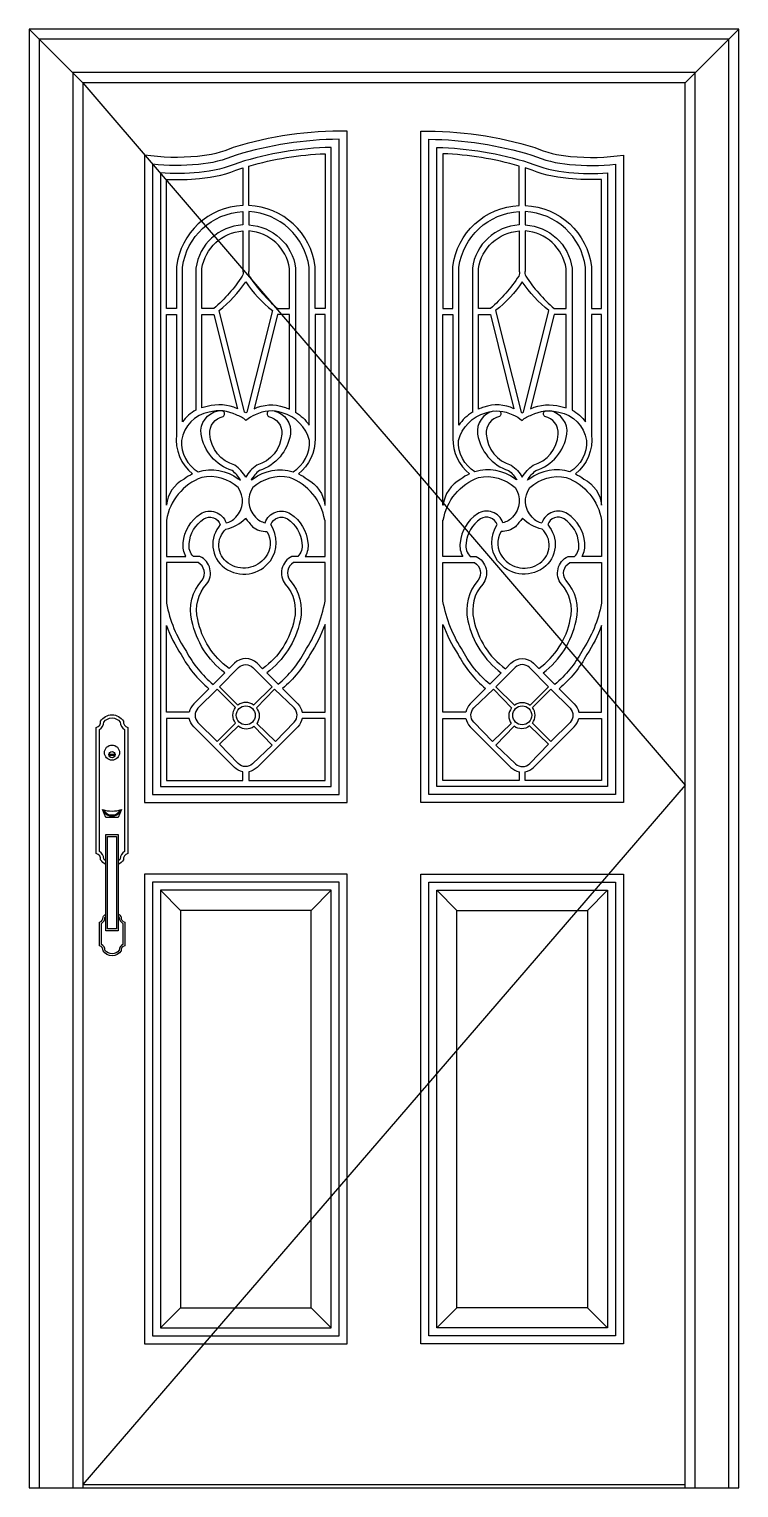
# Model space of a CAD drawing. Header units: metres. Extents: x 877 to 1937, y 6967 to 9147.
import ezdxf

# ---------------------------------------------------------------- set-up
doc = ezdxf.new("R2010")
doc.units = ezdxf.units.M
for name, color, linetype in [('2', 2, 'Continuous'), ('3', 3, 'Continuous'), ('4', 4, 'Continuous'), ('7', 7, 'Continuous')]:
    doc.layers.add(name, color=color, linetype=linetype)

msp = doc.modelspace()

# ---------------------------------------------------------------- linework, layer by layer
at = {"layer": '2'}
msp.add_line((877.36, 6966.77), (1937.36, 6966.77), dxfattribs=at)
at = {"layer": '3'}
for p, q in [((957.36, 9066.77), (877.36, 9146.77)), ((1857.36, 9066.77), (1937.36, 9146.77)), ((996.45, 8063.48), (1005.68, 8063.48)), ((996.45, 8061.59), (1005.68, 8061.59)), ((1073.36, 7859.77), (1103.36, 7829.77)), ((1298.36, 7829.77), (1328.36, 7859.77)), ((1486.36, 7859.77), (1516.36, 7829.77)), ((1711.36, 7829.77), (1741.36, 7859.77)), ((1073.36, 7205.77), (1103.36, 7235.77)), ((1298.36, 7235.77), (1328.36, 7205.77)), ((1516.36, 7235.77), (1486.36, 7205.77)), ((1711.36, 7235.77), (1741.36, 7205.77)), ((957.36, 6971.77), (1857.36, 6971.77))]:
    msp.add_line(p, q, dxfattribs=at)
for points in [[(1922.36, 6966.77), (1922.36, 9131.77), (892.36, 9131.77), (892.36, 6966.77)], [(1872.36, 6966.77), (1872.36, 9081.77), (942.36, 9081.77), (942.36, 6966.77)], [(957.36, 9066.77), (1857.36, 8016.77), (957.36, 6971.77)]]:
    msp.add_lwpolyline(points, dxfattribs=at)
for points in [[(1340.36, 8002.77), (1340.36, 8982.33, 0.07), (1186.44, 8958.53, -0.08), (1130.05, 8944.59, -0.05), (1061.36, 8944.98), (1061.36, 8002.77)], [(1474.36, 8002.77), (1474.36, 8982.33, -0.07), (1628.28, 8958.53, 0.08), (1684.67, 8944.59, 0.05), (1753.36, 8944.98), (1753.36, 8002.77)], [(1319.36, 8960.71), (1319.36, 8729.27), (1304.36, 8729.27), (1304.36, 8791.62, 0.37), (1205.36, 8883.23), (1205.36, 8942.2, -0.06)], [(1495.36, 8960.71), (1495.36, 8729.27), (1510.36, 8729.27), (1510.36, 8791.62, -0.37), (1609.36, 8883.23), (1609.36, 8942.2, 0.06)], [(1196.36, 8883.23, 0.37), (1097.36, 8791.62), (1097.36, 8729.27), (1082.36, 8729.27), (1082.36, 8922.32, 0.04), (1131.94, 8923.67, 0.08), (1193.63, 8938.77), (1196.36, 8939.6)], [(1618.36, 8883.23, -0.37), (1717.36, 8791.62), (1717.36, 8729.27), (1732.36, 8729.27), (1732.36, 8922.32, -0.04), (1682.78, 8923.67, -0.08), (1621.09, 8938.77), (1618.36, 8939.6)], [(1196.36, 8854.19, 0.36), (1126.36, 8789.72), (1126.36, 8577.3, 0.12), (1106.36, 8559.79), (1106.36, 8791.06, -0.36), (1196.36, 8874.22)], [(1618.36, 8854.19, -0.36), (1688.36, 8789.72), (1688.36, 8577.3, -0.12), (1708.36, 8559.79), (1708.36, 8791.06, 0.36), (1618.36, 8874.22)], [(1135.36, 8729.27), (1135.36, 8789.06, -0.35), (1196.36, 8845.17), (1196.36, 8785.32, -0.21), (1195.64, 8777.84, -0.07), (1153.21, 8729.27)], [(1266.36, 8729.27), (1266.36, 8789.06, 0.35), (1205.36, 8845.17), (1205.36, 8785.32, 0.21), (1206.09, 8777.84, 0.07), (1248.52, 8729.27)], [(1548.36, 8729.27), (1548.36, 8789.06, -0.35), (1609.36, 8845.17), (1609.36, 8785.32, -0.21), (1608.64, 8777.84, -0.07), (1566.21, 8729.27)], [(1679.36, 8729.27), (1679.36, 8789.06, 0.35), (1618.36, 8845.17), (1618.36, 8785.32, 0.21), (1619.09, 8777.84, 0.07), (1661.52, 8729.27)], [(1199.02, 8574.58), (1161.03, 8726.1, 0.08), (1200.86, 8769.33, 0.08), (1240.7, 8726.1), (1202.71, 8574.58, 0.01), (1200.86, 8573.48, 0.01)], [(1615.71, 8574.58), (1653.7, 8726.1, -0.08), (1613.86, 8769.33, -0.08), (1574.03, 8726.1), (1612.02, 8574.58, -0.01), (1613.86, 8573.48, -0.01)], [(1097.36, 8720.27), (1097.36, 8540.73, 0.26), (1121.47, 8482.02, 0.06), (1108.66, 8474.34, 0.25), (1082.36, 8435.3), (1082.36, 8720.27)], [(1135.36, 8581), (1135.36, 8720.27), (1153.21, 8720.27), (1188.53, 8579.41, 0.18), (1143.42, 8582.87, 0.04)], [(1304.36, 8720.27), (1304.38, 8535.04, -0.23), (1279.69, 8482.04, -0.06), (1292.71, 8474.24, -0.25), (1318.96, 8435.18), (1319.36, 8435.18), (1319.36, 8720.27)], [(1510.36, 8720.27), (1510.35, 8535.04, 0.23), (1535.04, 8482.04, 0.06), (1522.01, 8474.24, 0.25), (1495.76, 8435.18), (1495.36, 8435.18), (1495.36, 8720.27)], [(1679.36, 8581), (1679.36, 8720.27), (1661.52, 8720.27), (1626.2, 8579.41, -0.18), (1671.31, 8582.87, -0.04)], [(1717.36, 8720.27), (1717.36, 8540.73, -0.26), (1693.25, 8482.02, -0.06), (1706.07, 8474.34, -0.25), (1732.36, 8435.3), (1732.36, 8720.27)], [(1289.66, 8358.66), (1319.36, 8358.66), (1319.36, 8412.82), (1318.78, 8412.82, 0.27), (1266.03, 8476.8, 0.24), (1211.66, 8461.71, 0.37), (1215.29, 8417.66, 0.18), (1229.78, 8409.21, -0.49), (1267.94, 8422.39, -0.23), (1293.72, 8379.08, -0.17)], [(1525.06, 8358.66), (1495.36, 8358.66), (1495.36, 8412.82), (1495.94, 8412.82, -0.27), (1548.7, 8476.8, -0.24), (1603.06, 8461.71, -0.37), (1599.44, 8417.66, -0.18), (1584.94, 8409.21, 0.49), (1546.79, 8422.39, 0.23), (1521.01, 8379.08, 0.17)], [(1122.74, 8358.66, -0.24), (1116.38, 8378.09, -0.23), (1138.1, 8414.83, -0.49), (1162.86, 8406.26, 0.44), (1169.35, 8341.53, 0.41), (1237.72, 8352.35, 0.31), (1238.29, 8406.26, -0.49), (1263.05, 8414.83, -0.23), (1284.77, 8378.09, -0.24), (1278.41, 8358.66), (1269.85, 8358.66, 0.48), (1259.88, 8317.23, -0.25), (1273.19, 8264.65, -0.19), (1225.92, 8191), (1217.83, 8199.08, 0.41), (1183.89, 8199.08), (1176.05, 8191.24, -0.19), (1129.12, 8264.65, -0.25), (1142.43, 8317.23, 0.48), (1132.46, 8358.66)], [(1232.5, 8396.04, -0.3), (1230.49, 8357.7, -0.41), (1174.54, 8348.88, -0.48), (1171.29, 8399.67, 0.14), (1200.33, 8415.28), (1200.65, 8415.74, 0.03), (1211.17, 8403.21, 0.18)], [(1691.98, 8358.66, 0.24), (1698.34, 8378.09, 0.23), (1676.63, 8414.83, 0.49), (1651.86, 8406.26, -0.44), (1645.38, 8341.53, -0.41), (1577, 8352.35, -0.31), (1576.44, 8406.26, 0.49), (1551.68, 8414.83, 0.23), (1529.96, 8378.09, 0.24), (1536.32, 8358.66), (1544.88, 8358.66, -0.48), (1554.85, 8317.23, 0.25), (1541.54, 8264.65, 0.19), (1588.81, 8191), (1596.89, 8199.08, -0.41), (1630.83, 8199.08), (1638.68, 8191.24, 0.19), (1685.61, 8264.65, 0.25), (1672.3, 8317.23, -0.48), (1682.27, 8358.66)], [(1582.23, 8396.04, 0.3), (1584.24, 8357.7, 0.41), (1640.18, 8348.88, 0.48), (1643.43, 8399.67, -0.14), (1614.4, 8415.28), (1614.07, 8415.74, -0.03), (1603.55, 8403.21, -0.18)], [(1082.36, 8288.73, 0.1), (1112.1, 8216.84, 0.1), (1152.29, 8167.48), (1169.62, 8184.81, -0.18), (1120.34, 8262.65, -0.25), (1135.83, 8323.35, 0.44), (1129.9, 8349.66), (1082.36, 8349.66)], [(1232.36, 8184.56), (1249.18, 8167.74, 0.1), (1289.05, 8216.84, 0.1), (1319.36, 8291.75), (1319.36, 8349.66), (1272.4, 8349.66, 0.44), (1266.48, 8323.35, -0.25), (1281.96, 8262.65, -0.18)], [(1582.37, 8184.56), (1565.55, 8167.74, -0.1), (1525.68, 8216.84, -0.1), (1495.36, 8291.75), (1495.36, 8349.66), (1542.33, 8349.66, -0.44), (1548.25, 8323.35, 0.25), (1532.76, 8262.65, 0.18)], [(1732.36, 8288.73, -0.1), (1702.63, 8216.84, -0.1), (1662.44, 8167.48), (1645.11, 8184.81, 0.18), (1694.39, 8262.65, 0.25), (1678.9, 8323.35, -0.44), (1684.82, 8349.66), (1732.36, 8349.66)], [(1145.89, 8161.08), (1123.08, 8138.27, 0.15), (1116.48, 8125.8), (1082.36, 8125.8), (1082.36, 8255.66, 0.06), (1104.33, 8212.27, 0.1)], [(1319.36, 8257.25, -0.06), (1296.82, 8212.27, -0.1), (1255.57, 8161.34), (1278.64, 8138.27, -0.15), (1285.25, 8125.8), (1319.36, 8125.8)], [(1495.36, 8257.25, 0.06), (1517.91, 8212.27, 0.1), (1559.15, 8161.34), (1536.08, 8138.27, 0.15), (1529.48, 8125.8), (1495.36, 8125.8)], [(1668.83, 8161.08), (1691.64, 8138.27, -0.15), (1698.25, 8125.8), (1732.36, 8125.8), (1732.36, 8255.66, -0.06), (1710.39, 8212.27, -0.1)], [(1196.36, 8036.92, -0.15), (1183.89, 8043.52), (1123.08, 8104.33, -0.15), (1116.48, 8116.8), (1082.36, 8116.8), (1082.36, 8023.77), (1196.36, 8023.77)], [(1319.36, 8116.8), (1285.25, 8116.8, -0.15), (1278.64, 8104.33), (1217.83, 8043.52, -0.15), (1205.36, 8036.92), (1205.36, 8023.77), (1319.36, 8023.77)], [(1495.36, 8116.8), (1529.48, 8116.8, 0.15), (1536.08, 8104.33), (1596.89, 8043.52, 0.15), (1609.36, 8036.92), (1609.36, 8023.77), (1495.36, 8023.77)], [(1618.36, 8036.92, 0.15), (1630.83, 8043.52), (1691.64, 8104.33, 0.15), (1698.25, 8116.8), (1732.36, 8116.8), (1732.36, 8023.77), (1618.36, 8023.77)]]:
    msp.add_lwpolyline(points, format="xyb", close=True, dxfattribs=at)
for points in [[(1275.36, 8574.34, -0.11), (1295.36, 8554.97), (1295.36, 8791.06, 0.36), (1205.36, 8874.22), (1205.36, 8854.19, -0.36), (1275.36, 8789.72), (1275.36, 8573.97)], [(1539.36, 8574.34, 0.11), (1519.36, 8554.97), (1519.36, 8791.06, -0.36), (1609.36, 8874.22), (1609.36, 8854.19, 0.36), (1539.36, 8789.72), (1539.36, 8573.97)], [(1266.36, 8578.79), (1266.36, 8720.27), (1248.52, 8720.27), (1213.2, 8579.41, -0.2), (1258.31, 8581.89, -0.03), (1266.36, 8579.04)], [(1548.36, 8578.79), (1548.36, 8720.27), (1566.21, 8720.27), (1601.53, 8579.41, 0.2), (1556.42, 8581.89, 0.03), (1548.36, 8579.04)], [(1243.69, 8575.98, -0.39), (1267.59, 8541.46, -0.28), (1221.23, 8486.97, 0.1), (1208.93, 8473.03, -0.02), (1211.81, 8474.71, -0.24), (1271.44, 8485.14, 0.28), (1296.1, 8532.02, 0.27), (1255.45, 8573.36, 0.21), (1214.97, 8570.22, 0.09), (1201.15, 8562.13, 0.1), (1186.76, 8570.22, 0.19), (1146.28, 8574.33, 0.33), (1105.05, 8532.02, 0.28), (1129.7, 8485.15, -0.24), (1189.55, 8474.72, -0.03), (1193, 8472.66, 0.11), (1180.5, 8486.97, -0.28), (1134.14, 8541.46, -0.4), (1159.81, 8576.33)], [(1234.87, 8576.07, 0.54), (1234.76, 8567.97, -0.38), (1254.55, 8541.46, -0.32), (1217.22, 8495.18, 0.11), (1200.86, 8477.04, 0.11), (1184.51, 8495.18, -0.32), (1147.18, 8541.46, -0.38), (1166.97, 8567.97, 0.54), (1166.85, 8576.07)], [(1571.04, 8575.98, 0.39), (1547.14, 8541.46, 0.28), (1593.5, 8486.97, -0.1), (1605.79, 8473.03, 0.02), (1602.91, 8474.71, 0.24), (1543.29, 8485.14, -0.28), (1518.63, 8532.02, -0.27), (1559.28, 8573.36, -0.21), (1599.76, 8570.22, -0.09), (1613.57, 8562.13, -0.1), (1627.97, 8570.22, -0.19), (1668.45, 8574.33, -0.33), (1709.67, 8532.02, -0.28), (1685.02, 8485.15, 0.24), (1625.17, 8474.72, 0.03), (1621.73, 8472.66, -0.11), (1634.23, 8486.97, 0.28), (1680.59, 8541.46, 0.4), (1654.91, 8576.33)], [(1579.85, 8576.07, -0.54), (1579.97, 8567.97, 0.38), (1560.18, 8541.46, 0.32), (1597.51, 8495.18, -0.11), (1613.86, 8477.04, -0.11), (1630.22, 8495.18, 0.32), (1667.55, 8541.46, 0.38), (1647.76, 8567.97, -0.54), (1647.87, 8576.07)], [(1185.86, 8417.66, 0.37), (1189.49, 8461.71, 0.24), (1135.12, 8476.8, 0.27), (1082.36, 8412.82), (1082.36, 8358.66), (1111.48, 8358.66, -0.17), (1107.43, 8379.08, -0.23), (1133.21, 8422.39, -0.49), (1171.36, 8409.21)], [(1628.87, 8417.66, -0.37), (1625.24, 8461.71, -0.24), (1679.61, 8476.8, -0.27), (1732.36, 8412.82), (1732.36, 8358.66), (1703.24, 8358.66, 0.17), (1707.29, 8379.08, 0.23), (1681.52, 8422.39, 0.49), (1643.36, 8409.21)], [(1240.11, 8164.08), (1212.54, 8136.51, 0.34), (1189.19, 8136.51), (1161.62, 8164.08), (1190.26, 8192.72, -0.41), (1211.47, 8192.72), (1240.11, 8164.08)], [(1574.62, 8164.08), (1602.19, 8136.51, -0.34), (1625.54, 8136.51), (1653.11, 8164.08), (1624.47, 8192.72, 0.41), (1603.26, 8192.72), (1574.62, 8164.08)], [(1158.08, 8082.06), (1185.66, 8109.63, -0.34), (1185.66, 8132.98), (1158.08, 8160.55), (1129.45, 8131.91, 0.41), (1129.45, 8110.7), (1158.08, 8082.06)], [(1243.8, 8160.46), (1216.78, 8132.35, -0.34), (1217.25, 8109.01), (1245.36, 8081.98), (1273.42, 8111.18, 0.41), (1273, 8132.39), (1243.8, 8160.46)], [(1570.92, 8160.46), (1597.94, 8132.35, 0.34), (1597.48, 8109.01), (1569.37, 8081.98), (1541.3, 8111.18, -0.41), (1541.72, 8132.39), (1570.92, 8160.46)], [(1656.64, 8082.06), (1629.07, 8109.63, 0.34), (1629.07, 8132.98), (1656.64, 8160.55), (1685.28, 8131.91, -0.41), (1685.28, 8110.7), (1656.64, 8082.06)], [(991.64, 7903.89, -0.06), (988.89, 7906.69, 0.26), (982.22, 7917.94), (982.22, 8100.07, 0.26), (988.89, 8111.32, -0.5), (1013.25, 8111.32, 0.26), (1019.92, 8100.07), (1019.92, 7917.94, 0.26), (1013.25, 7906.69, -0.06), (1010.49, 7903.89, -0.06)], [(1161.71, 8078.36), (1189.82, 8105.38, 0.34), (1213.16, 8104.92), (1240.18, 8076.81), (1210.98, 8048.74, -0.41), (1189.77, 8049.16), (1161.71, 8078.36)], [(1653.02, 8078.36), (1624.9, 8105.38, -0.34), (1601.57, 8104.92), (1574.54, 8076.81), (1603.74, 8048.74, 0.41), (1624.95, 8049.16), (1653.02, 8078.36)], [(988.76, 7979.85, 0.2), (997.52, 7972.72), (1004.62, 7972.72, 0.2), (1013.38, 7979.85, 0.19)], [(1010.49, 7820.83, -0.04), (1011.93, 7819.14, 0.29), (1017.26, 7810.4), (1017.26, 7778.98, 0.29), (1011.93, 7770.23, -0.51), (990.56, 7770.23, 0.29), (985.22, 7778.98), (985.22, 7810.4, 0.29), (990.56, 7819.14, -0.03), (991.64, 7820.47, -0.03)]]:
    msp.add_lwpolyline(points, format="xyb", dxfattribs=at)
for points in [[(994.47, 7802.01), (994.47, 7940.21), (1007.66, 7940.21), (1007.66, 7802.01)], [(1061.36, 7193.77), (1340.36, 7193.77), (1340.36, 7871.77), (1061.36, 7871.77)], [(1753.36, 7193.77), (1474.36, 7193.77), (1474.36, 7871.77), (1753.36, 7871.77)]]:
    msp.add_lwpolyline(points, close=True, dxfattribs=at)
for centre, radius in [((1200.86, 8121.3), 14.17), ((1613.86, 8121.3), 14.17), ((1001.07, 8062.53), 4.71)]:
    msp.add_circle(centre, radius, dxfattribs=at)
for centre, start, end in [((1168.57, 8430.66), 277.41, 323.05), ((1646.15, 8430.66), 216.95, 262.59)]:
    msp.add_arc(centre, 21.63, start, end, dxfattribs=at)
at = {"layer": '4'}
msp.add_lwpolyline([(1937.36, 6966.77), (1937.36, 9146.77), (877.36, 9146.77), (877.36, 6966.77)], dxfattribs=at)
at = {"layer": '7'}
msp.add_lwpolyline([(1857.36, 6966.77), (1857.36, 9066.77), (957.36, 9066.77), (957.36, 6966.77)], dxfattribs=at)
for points in [[(1352.36, 7990.77), (1352.36, 8994.3, 0.08), (1182.3, 8969.81, -0.08), (1128.98, 8956.54, -0.06), (1049.36, 8958.67), (1049.36, 7990.77)], [(1462.36, 7990.77), (1462.36, 8994.3, -0.08), (1632.43, 8969.81, 0.08), (1685.75, 8956.54, 0.06), (1765.36, 8958.67), (1765.36, 7990.77)], [(1328.36, 8014.77), (1328.36, 8970.08, 0.07), (1190.56, 8947.24, -0.08), (1131.13, 8932.64, -0.04), (1073.36, 8931.85), (1073.36, 8014.77)], [(1486.36, 8014.77), (1486.36, 8970.08, -0.07), (1624.17, 8947.24, 0.08), (1683.59, 8932.64, 0.04), (1741.36, 8931.85), (1741.36, 8014.77)], [(986.93, 7980.37, 0.15), (1015.2, 7980.37), (1010.49, 7968.48), (991.64, 7968.48)]]:
    msp.add_lwpolyline(points, format="xyb", close=True, dxfattribs=at)
for points in [[(991.64, 7898.28, -0.13), (984.1, 7905.34, 0.39), (977.51, 7914.77), (977.51, 8103.25, 0.39), (984.1, 8112.67, -0.56), (1018.03, 8112.67, 0.39), (1024.63, 8103.25), (1024.63, 7914.77, 0.39), (1018.03, 7905.34, -0.13), (1010.49, 7898.28, -0.13)], [(986.93, 7980.37, 0.22), (997.32, 7971.31), (1004.82, 7971.31, 0.22), (1015.2, 7980.37, 0.22)], [(1010.49, 7824.5, -0.1), (1014.81, 7819.91, 0.39), (1020.09, 7812.37), (1020.09, 7777, 0.39), (1014.81, 7769.46, -0.56), (987.67, 7769.46, 0.39), (982.39, 7777), (982.39, 7812.37, 0.39), (987.67, 7819.91, -0.09), (991.64, 7824.25, -0.09)]]:
    msp.add_lwpolyline(points, format="xyb", dxfattribs=at)
for points in [[(991.64, 7799.18), (991.64, 7943.04), (1010.49, 7943.04), (1010.49, 7799.18)], [(1049.36, 7181.77), (1352.36, 7181.77), (1352.36, 7883.77), (1049.36, 7883.77)], [(1765.36, 7181.77), (1462.36, 7181.77), (1462.36, 7883.77), (1765.36, 7883.77)], [(1073.36, 7205.77), (1328.36, 7205.77), (1328.36, 7859.77), (1073.36, 7859.77)], [(1741.36, 7205.77), (1486.36, 7205.77), (1486.36, 7859.77), (1741.36, 7859.77)], [(1103.36, 7235.77), (1298.36, 7235.77), (1298.36, 7829.77), (1103.36, 7829.77)], [(1711.36, 7235.77), (1516.36, 7235.77), (1516.36, 7829.77), (1711.36, 7829.77)]]:
    msp.add_lwpolyline(points, close=True, dxfattribs=at)
msp.add_circle((1001.07, 8065.55), 11.31, dxfattribs=at)

doc.saveas('drawing.dxf')
